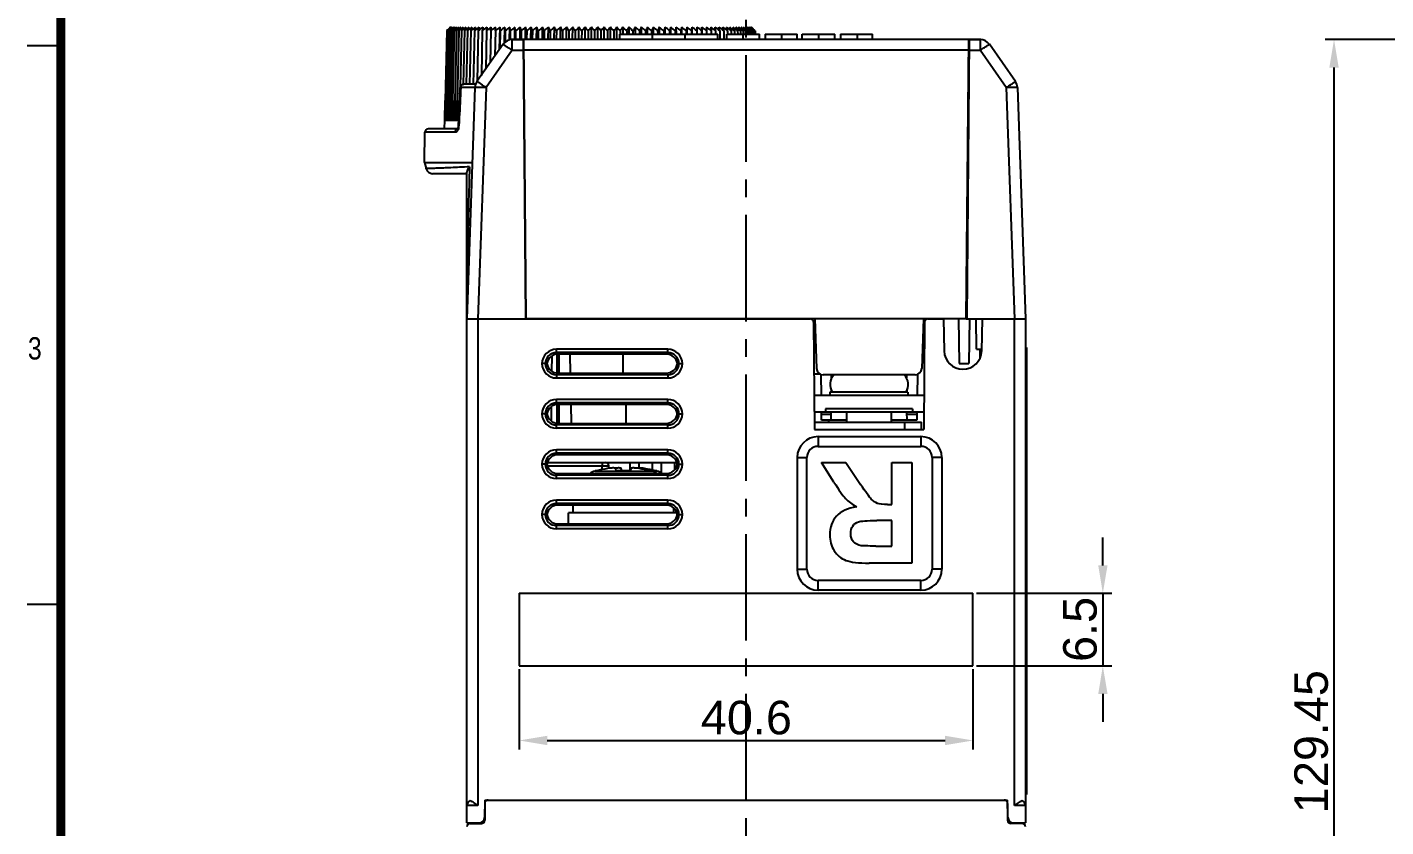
# Model space of a CAD drawing. Extents: x -1638 to -494, y -74 to 314.
# Drawn here: x -1050.8 to -929.2, y 110.2 to 181.7 of the extents above; entities that cross this region are included whole.
import ezdxf

# ---------------------------------------------------------------- set-up
doc = ezdxf.new("R2010")
doc.units = 0
doc.header["$PDMODE"] = 3
doc.header["$PDSIZE"] = 0.7
doc.linetypes.add('CENTER', pattern=[17.8, 10.75, -2.35, 2.35, -2.35])
doc.linetypes.add('CENTER2', pattern=[28.575, 19.05, -3.175, 3.175, -3.175])
doc.layers.get('0').update_dxf_attribs({"linetype": 'CONTINUOUS'})
doc.layers.get('DEFPOINTS').update_dxf_attribs({"linetype": 'CONTINUOUS'})
for name, color, linetype in [('3', 112, 'CENTER'), ('BUS_BAR_R_DXF_CONTINUOUS_L', 7, 'CONTINUOUS'), ('CASE_BODY_10DXF_CONTINUOUS', 7, 'CONTINUOUS'), ('COVER_R_DXF_CONTINUOUS_LIN', 7, 'CONTINUOUS'), ('COVER_TOP_10DXF_CONTINUOUS', 7, 'CONTINUOUS'), ('DIM', 1, 'CONTINUOUS'), ('HEADPIN_22_1DXF_CONTINUOUS', 7, 'CONTINUOUS'), ('HEADPIN_F22_DXF_CONTINUOUS', 7, 'CONTINUOUS'), ('HEATSINK1040DXF_CONTINUOUS', 7, 'CONTINUOUS'), ('KNOB_ROTARY_DXF_CONTINUOUS', 7, 'CONTINUOUS'), ('P_WASHER_M4_DXF_CONTINUOUS', 7, 'CONTINUOUS'), ('PCB_SUB-3RD_DXF_CONTINUOUS', 7, 'CONTINUOUS'), ('PH_M4X15_DXF_CONTINUOUS_LI', 7, 'CONTINUOUS'), ('PMU_DXF_CONTINUOUS_LINE', 7, 'CONTINUOUS'), ('S_WASHER_M4_DXF_CONTINUOUS', 7, 'CONTINUOUS'), ('TRANSE_13_DXF_CONTINUOUS_L', 7, 'CONTINUOUS'), ('WASHER_M4_DXF_CONTINUOUS_L', 7, 'CONTINUOUS'), ('WINDOW_SHEETDXF_CONTINUOUS', 7, 'CONTINUOUS')]:
    doc.layers.add(name, color=color, linetype=linetype)
doc.styles.add('OMI-1', font='arial.ttf', dxfattribs={"oblique": 1, "height": 3})
doc.styles.get("Standard").update_dxf_attribs({"font": 'gulim.ttc', "width": 0.8, "height": 2})
doc.dimstyles.new('1', dxfattribs={"dimtxt": 5, "dimasz": 2.5, "dimexe": 0.8, "dimexo": 0.3, "dimgap": 0.5, "dimtad": 1, "dimtoh": 1, "dimdec": 1, "dimzin": 0, "dimtxsty": 'OMI-1', "dimcen": 0, "dimclrd": 256, "dimclre": 256, "dimclrt": 256, "dimazin": 3, "dimtfac": 0.8, "dimtdec": 1, "dimtix": 1, "dimtmove": 0, "dimatfit": 3, "dimtolj": 1, "dimtzin": 0})

# ---------------------------------------------------------------- blocks, each defined once
blk = doc.blocks.new('*D2262')
at = {"layer": 'DEFPOINTS', "color": 0}
for p in [(-933.8, 180.63), (-889.49, 180.63), (-933.8, 54.93)]:
    blk.add_point(p, dxfattribs=at)
at = {"layer": 'DIM'}
for p, q in [((-889.79, 180.63), (-934.6, 180.63)), ((-933.8, 57.43), (-933.8, 178.13)), ((-934.1, 54.93), (-934.6, 54.93))]:
    blk.add_line(p, q, dxfattribs=at)
for points in [[(-933.38, 178.13), (-934.22, 178.13), (-933.8, 180.63)], [(-934.22, 57.43), (-933.38, 57.43), (-933.8, 54.93)]]:
    blk.add_solid(points, dxfattribs=at)
at = {"layer": 'DIM', "insert": (-935.83, 117.78), "char_height": 3, "attachment_point": 5, "rotation": 90, "style": 'OMI-1'}
blk.add_mtext('\\A1;\\A1;129.45', dxfattribs=at)
blk = doc.blocks.new('*D2285')
at = {"layer": 'DEFPOINTS', "color": 0}
for p in [(-1006.71, 124.58), (-966.11, 124.58), (-966.11, 117.91)]:
    blk.add_point(p, dxfattribs=at)
at = {"layer": 'DIM'}
for p, q in [((-1006.71, 124.28), (-1006.71, 117.11)), ((-966.11, 124.28), (-966.11, 117.11)), ((-1004.21, 117.91), (-968.61, 117.91))]:
    blk.add_line(p, q, dxfattribs=at)
for points in [[(-1004.21, 118.33), (-1004.21, 117.49), (-1006.71, 117.91)], [(-968.61, 117.49), (-968.61, 118.33), (-966.11, 117.91)]]:
    blk.add_solid(points, dxfattribs=at)
at = {"layer": 'DIM', "insert": (-986.41, 119.94), "char_height": 3, "attachment_point": 5, "style": 'OMI-1'}
blk.add_mtext('\\A1;40.6', dxfattribs=at)
blk = doc.blocks.new('*D2286')
at = {"layer": 'DEFPOINTS', "color": 0}
for p in [(-966.11, 131.08), (-966.11, 124.58), (-954.49, 124.58)]:
    blk.add_point(p, dxfattribs=at)
at = {"layer": 'DIM'}
for p, q in [((-954.49, 133.58), (-954.49, 136.08)), ((-965.81, 131.08), (-953.69, 131.08)), ((-954.49, 131.08), (-954.49, 124.58)), ((-965.81, 124.58), (-953.69, 124.58)), ((-954.49, 122.08), (-954.49, 119.58))]:
    blk.add_line(p, q, dxfattribs=at)
for points in [[(-954.9, 133.58), (-954.07, 133.58), (-954.49, 131.08)], [(-954.07, 122.08), (-954.9, 122.08), (-954.49, 124.58)]]:
    blk.add_solid(points, dxfattribs=at)
at = {"layer": 'DIM', "insert": (-956.52, 127.83), "char_height": 3, "attachment_point": 5, "rotation": 90, "style": 'OMI-1'}
blk.add_mtext('\\A1;6.5', dxfattribs=at)

msp = doc.modelspace()

# ---------------------------------------------------------------- linework, layer by layer
for p, q in [((-1047.75, 180.08), (-1050.75, 180.08)), ((-1047.75, 130.08), (-1050.75, 130.08))]:
    msp.add_line(p, q)
at = {"const_width": 0.8}
msp.add_lwpolyline([(-497.75, 310.08), (-1047.75, 310.08), (-1047.75, -69.92), (-497.75, -69.92)], close=True, dxfattribs=at)
at = {"layer": '3', "linetype": 'CENTER2', "ltscale": 0.5}
msp.add_line((-986.41, 26.83), (-986.41, 209.46), dxfattribs=at)
at = {"layer": 'BUS_BAR_R_DXF_CONTINUOUS_L', "color": 7, "linetype": 'CONTINUOUS'}
for p, q in [((-980.29, 146.38), (-970.71, 146.38)), ((-972.21, 145.73), (-972.21, 146.38)), ((-970.71, 145.73), (-970.71, 146.38))]:
    msp.add_line(p, q, dxfattribs=at)
at = {"layer": 'CASE_BODY_10DXF_CONTINUOUS', "color": 7, "linetype": 'CONTINUOUS'}
for p, q in [((-1011.41, 110.53), (-1011.41, 155.63)), ((-1011.41, 155.63), (-980.67, 155.63)), ((-1010.41, 155.63), (-1010.41, 112.08)), ((-980.37, 155.34), (-980.29, 145.73)), ((-970.44, 155.34), (-970.52, 145.73)), ((-970.14, 155.63), (-968.76, 155.63)), ((-968.76, 155.63), (-968.68, 152.76)), ((-965.33, 152.76), (-965.26, 155.63)), ((-965.26, 155.63), (-961.41, 155.63)), ((-962.41, 112.08), (-962.41, 155.63)), ((-961.41, 155.63), (-961.41, 110.53)), ((-1003.79, 150.94), (-1003.78, 152.34)), ((-1003.39, 152.62), (-1003.39, 152.92)), ((-993.42, 152.92), (-1003.39, 152.92)), ((-1003.26, 152.48), (-1003.39, 152.62)), ((-993.42, 152.62), (-1003.39, 152.62)), ((-1003.32, 150.78), (-1003.32, 152.48)), ((-993.55, 152.48), (-1003.26, 152.48)), ((-1003.17, 152.48), (-1003.17, 150.78)), ((-993.55, 152.48), (-993.42, 152.62)), ((-993.42, 152.62), (-993.42, 152.92)), ((-1004.39, 151.63), (-1004.24, 151.63)), ((-1003.26, 150.78), (-1003.39, 150.65)), ((-1003.26, 150.78), (-993.55, 150.78)), ((-993.55, 150.78), (-993.42, 150.65)), ((-992.42, 151.63), (-992.57, 151.63)), ((-1003.39, 150.65), (-1003.39, 150.35)), ((-1003.39, 150.65), (-993.42, 150.65)), ((-1003.39, 150.35), (-993.42, 150.35)), ((-993.42, 150.65), (-993.42, 150.35)), ((-1003.39, 148.12), (-1003.39, 148.42)), ((-993.42, 148.42), (-1003.39, 148.42)), ((-993.42, 148.12), (-993.42, 148.42)), ((-1004.39, 147.13), (-1004.24, 147.13)), ((-1003.83, 146.47), (-1003.82, 147.81)), ((-1003.25, 147.98), (-1003.39, 148.12)), ((-993.42, 148.12), (-1003.39, 148.12)), ((-1003.32, 146.29), (-1003.32, 147.98)), ((-993.56, 147.98), (-1003.25, 147.98)), ((-1003.17, 147.98), (-1003.17, 146.29)), ((-993.56, 147.98), (-993.42, 148.12)), ((-992.42, 147.13), (-992.57, 147.13)), ((-1003.25, 146.29), (-1003.39, 146.15)), ((-1003.39, 145.85), (-1003.39, 146.15)), ((-993.42, 146.15), (-1003.39, 146.15)), ((-1003.25, 146.29), (-993.56, 146.29)), ((-993.56, 146.29), (-993.42, 146.15)), ((-993.42, 145.85), (-993.42, 146.15)), ((-993.42, 145.85), (-1003.39, 145.85)), ((-980.29, 145.73), (-970.52, 145.73)), ((-979.97, 145.1), (-979.97, 144.23)), ((-979.97, 145.1), (-970.77, 145.1)), ((-970.77, 145.1), (-970.77, 144.23)), ((-1003.39, 143.62), (-1003.39, 143.92)), ((-993.42, 143.92), (-1003.39, 143.92)), ((-1003.25, 143.48), (-1003.39, 143.62)), ((-993.42, 143.62), (-1003.39, 143.62)), ((-993.56, 143.48), (-1003.25, 143.48)), ((-993.56, 143.48), (-993.42, 143.62)), ((-993.42, 143.62), (-993.42, 143.92)), ((-979.97, 144.23), (-970.77, 144.23)), ((-1004.39, 142.63), (-1004.24, 142.63)), ((-1004.2, 142.78), (-999.01, 142.78)), ((-1004.2, 142.49), (-999.31, 142.49)), ((-999.31, 142.78), (-999.31, 142.49)), ((-999.3, 142.16), (-999.31, 142.49)), ((-998.71, 142.25), (-998.71, 142.49)), ((-992.57, 142.63), (-992.42, 142.63)), ((-981.83, 133.23), (-981.83, 143.23)), ((-981.83, 143.23), (-980.97, 143.23)), ((-980.97, 133.23), (-980.97, 143.23)), ((-979.66, 142.78), (-977.48, 142.78)), ((-978.56, 141.03), (-979.66, 142.78)), ((-977.48, 142.78), (-976.17, 140.82)), ((-973.38, 139.03), (-973.38, 142.78)), ((-973.38, 142.78), (-971.57, 142.78)), ((-971.57, 142.78), (-971.57, 133.78)), ((-969.77, 143.23), (-969.77, 133.23)), ((-968.9, 143.23), (-969.77, 143.23)), ((-968.9, 143.23), (-968.9, 133.23)), ((-1003.25, 141.79), (-1003.39, 141.65)), ((-1003.39, 141.35), (-1003.39, 141.65)), ((-993.42, 141.65), (-1003.39, 141.65)), ((-993.42, 141.35), (-1003.39, 141.35)), ((-1003.25, 141.79), (-993.56, 141.79)), ((-993.56, 141.79), (-993.42, 141.65)), ((-993.42, 141.35), (-993.42, 141.65)), ((-1003.39, 139.12), (-1003.39, 139.42)), ((-993.42, 139.42), (-1003.39, 139.42)), ((-1003.25, 138.98), (-1003.39, 139.12)), ((-993.42, 139.12), (-1003.39, 139.12)), ((-993.56, 138.98), (-1003.25, 138.98)), ((-993.56, 138.98), (-993.42, 139.12)), ((-993.42, 139.12), (-993.42, 139.42)), ((-973.75, 139.03), (-973.38, 139.03)), ((-1004.39, 138.13), (-1004.24, 138.13)), ((-992.42, 138.13), (-992.57, 138.13)), ((-973.38, 137.59), (-974.73, 137.59)), ((-973.38, 135.31), (-973.38, 137.59)), ((-1003.25, 137.29), (-1003.39, 137.15)), ((-1003.39, 136.85), (-1003.39, 137.15)), ((-993.42, 137.15), (-1003.39, 137.15)), ((-993.42, 136.85), (-1003.39, 136.85)), ((-1003.25, 137.29), (-993.56, 137.29)), ((-993.56, 137.29), (-993.42, 137.15)), ((-993.42, 136.85), (-993.42, 137.15)), ((-974.8, 135.31), (-973.38, 135.31)), ((-971.57, 133.78), (-975.39, 133.78)), ((-981.83, 133.23), (-980.97, 133.23)), ((-968.9, 133.23), (-969.77, 133.23)), ((-979.97, 131.37), (-979.97, 132.23)), ((-970.77, 132.23), (-979.97, 132.23)), ((-970.77, 131.37), (-979.97, 131.37)), ((-970.77, 131.37), (-970.77, 132.23)), ((-1006.71, 131.08), (-1006.71, 124.58)), ((-1006.71, 131.08), (-966.11, 131.08)), ((-966.11, 124.58), (-966.11, 131.08)), ((-1006.71, 124.58), (-966.11, 124.58)), ((-1010.41, 112.08), (-1011.41, 112.08)), ((-1009.81, 112.58), (-1009.83, 111.02)), ((-1009.81, 112.58), (-963.01, 112.58)), ((-962.98, 111.02), (-963.01, 112.58)), ((-961.41, 112.08), (-962.41, 112.08)), ((-1011.41, 110.53), (-1010.33, 110.53)), ((-962.48, 110.53), (-961.41, 110.53))]:
    msp.add_line(p, q, dxfattribs=at)
for centre, radius, start, end in [((-980.67, 155.33), 0.3, 0.5, 90), ((-970.14, 155.33), 0.3, 90, 179.5), ((-1003.39, 151.62), 1.3, 89.9798, 179.4237), ((-1003.39, 151.62), 0.997, 89.9101, 179.3128), ((-993.42, 151.62), 1.3, 0.576, 90.0206), ((-993.42, 151.62), 0.997, 0.6879, 90.0891), ((-967.01, 152.81), 1.68, 181.5, 358.5), ((-1003.39, 151.65), 1.3, 180.5754, 270.0213), ((-1003.39, 151.64), 0.997, 180.6879, 270.0891), ((-993.42, 151.65), 1.3, 269.9791, 359.4244), ((-993.42, 151.64), 0.997, 269.9101, 359.3128), ((-1003.39, 147.12), 1.3, 89.9798, 179.4237), ((-993.42, 147.12), 1.3, 0.576, 90.0206), ((-1003.39, 147.15), 1.3, 180.5705, 270.0263), ((-1003.39, 147.12), 0.997, 89.9101, 179.3128), ((-1003.39, 147.14), 0.997, 180.684, 270.093), ((-993.42, 147.12), 0.997, 0.6879, 90.0891), ((-993.42, 147.15), 1.3, 269.9728, 359.4298), ((-993.42, 147.14), 0.997, 269.9068, 359.3161), ((-979.97, 143.23), 1.87, 90, 180), ((-970.77, 143.23), 1.87, 0, 90), ((-1003.39, 142.62), 1.3, 89.9798, 179.4237), ((-1003.39, 142.62), 0.997, 89.9101, 179.3128), ((-993.42, 142.62), 1.3, 0.5758, 90.0209), ((-993.42, 142.62), 0.997, 0.6874, 90.0898), ((-979.97, 143.23), 1, 90, 180), ((-970.77, 143.23), 1, 0, 90), ((-1003.39, 142.65), 1.3, 180.5705, 270.0263), ((-1003.39, 142.64), 0.997, 180.684, 270.093), ((-999.01, 142.48), 0.3, 0.5, 90), ((-993.42, 142.65), 1.3, 269.9728, 359.4298), ((-993.42, 142.64), 0.997, 269.9068, 359.3161), ((-1003.39, 138.12), 1.3, 89.9798, 179.4237), ((-1003.39, 138.12), 0.997, 89.9101, 179.3128), ((-993.42, 138.12), 1.3, 0.576, 90.0206), ((-993.42, 138.12), 0.997, 0.6879, 90.0891), ((-1003.39, 138.15), 1.3, 180.5705, 270.0263), ((-1003.39, 138.14), 0.997, 180.684, 270.093), ((-993.42, 138.15), 1.3, 269.9728, 359.4298), ((-993.42, 138.14), 0.997, 269.9068, 359.3161), ((-979.97, 133.23), 1.87, 180, 270), ((-979.97, 133.23), 1, 180, 270), ((-970.77, 133.23), 1.87, 270, 0), ((-970.77, 133.23), 1, 270, 0), ((-1010.91, 112.08), 0.5, 114.4698, 180), ((-961.91, 112.08), 0.5, 0, 65.5302), ((-1010.33, 111.03), 0.5, 270, 359), ((-962.48, 111.03), 0.5, 181, 270)]:
    msp.add_arc(centre, radius, start, end, dxfattribs=at)
for centre, major_axis, ratio, start_param, end_param in [((-1003.25, 151.48), (-0.657, 0.758), 0.996776, -0.712937, 0.705792), ((-993.56, 151.48), (0.657, 0.758), 0.996776, -0.705792, 0.712937), ((-1003.25, 151.78), (0.775, 0.635), 0.997676, 2.60576, 4.024489), ((-993.56, 151.78), (0.775, -0.635), 0.997676, -0.882896, 0.535833), ((-1003.25, 146.98), (-0.657, 0.758), 0.996776, -0.712937, 0.703713), ((-1003.25, 147.29), (0.775, 0.635), 0.997676, 2.607839, 4.024489), ((-993.56, 146.98), (0.657, 0.758), 0.996776, -0.703713, 0.712937), ((-993.56, 147.29), (0.775, -0.635), 0.997676, -0.882896, 0.533753), ((-1003.25, 142.48), (-0.657, 0.758), 0.996776, -0.712937, 0.701632), ((-993.56, 142.48), (0.657, 0.758), 0.996776, -0.701632, 0.712937), ((-1003.25, 142.79), (0.775, 0.635), 0.997676, 2.609919, 4.024489), ((-993.56, 142.79), (0.775, -0.635), 0.997676, -0.882896, 0.531673), ((-1003.25, 137.97), (-0.657, 0.758), 0.996776, -0.712937, 0.699551), ((-993.56, 137.97), (0.657, 0.758), 0.996776, -0.699551, 0.712937), ((-1003.25, 138.29), (0.775, 0.635), 0.997676, 2.612, 4.024489), ((-993.56, 138.29), (0.775, -0.635), 0.997676, -0.882896, 0.529592)]:
    msp.add_ellipse(centre, major_axis=major_axis, ratio=ratio, start_param=start_param, end_param=end_param, dxfattribs=at)
for points, knots in [([(-1004.39, 151.63), (-1004.4, 151.63), (-1004.43, 151.63), (-1004.49, 151.63), (-1004.58, 151.63), (-1004.65, 151.63), (-1004.69, 151.63)], [0, 0, 0, 0, 0.091114, 0.311006, 0.629637, 1, 1, 1, 1]), ([(-992.42, 151.63), (-992.41, 151.63), (-992.38, 151.63), (-992.32, 151.63), (-992.23, 151.63), (-992.16, 151.63), (-992.12, 151.63)], [0, 0, 0, 0, 0.091114, 0.311006, 0.629637, 1, 1, 1, 1]), ([(-1004.39, 147.13), (-1004.39, 147.13), (-1004.4, 147.13), (-1004.43, 147.13), (-1004.49, 147.13), (-1004.58, 147.13), (-1004.65, 147.13), (-1004.69, 147.13)], [0, 0, 0, 0, 0.028426, 0.091296, 0.311134, 0.629707, 1, 1, 1, 1]), ([(-992.42, 147.13), (-992.41, 147.13), (-992.38, 147.13), (-992.32, 147.13), (-992.23, 147.13), (-992.16, 147.13), (-992.12, 147.13)], [0, 0, 0, 0, 0.090995, 0.310925, 0.629586, 1, 1, 1, 1]), ([(-1004.39, 142.63), (-1004.39, 142.63), (-1004.4, 142.63), (-1004.43, 142.63), (-1004.49, 142.63), (-1004.58, 142.63), (-1004.65, 142.63), (-1004.69, 142.63)], [0, 0, 0, 0, 0.028426, 0.091296, 0.311134, 0.629707, 1, 1, 1, 1]), ([(-999.31, 142.49), (-999.23, 142.49), (-999.12, 142.49), (-998.98, 142.49), (-998.89, 142.49), (-998.81, 142.49), (-998.76, 142.49), (-998.74, 142.49), (-998.72, 142.49), (-998.71, 142.48), (-998.71, 142.49), (-998.71, 142.49)], [0, 0, 0, 0, 0.382464, 0.555298, 0.706839, 0.831254, 0.923739, 0.956839, 0.980722, 0.995148, 1, 1, 1, 1]), ([(-992.42, 142.63), (-992.41, 142.63), (-992.38, 142.63), (-992.28, 142.63), (-992.19, 142.63), (-992.12, 142.63)], [0, 0, 0, 0, 0.090977, 0.310917, 1, 1, 1, 1]), ([(-1004.39, 138.13), (-1004.39, 138.13), (-1004.4, 138.13), (-1004.43, 138.13), (-1004.49, 138.13), (-1004.58, 138.13), (-1004.65, 138.13), (-1004.69, 138.13)], [0, 0, 0, 0, 0.028427, 0.091296, 0.311134, 0.629707, 1, 1, 1, 1]), ([(-992.42, 138.13), (-992.41, 138.13), (-992.38, 138.13), (-992.32, 138.13), (-992.23, 138.13), (-992.16, 138.13), (-992.12, 138.13)], [0, 0, 0, 0, 0.090995, 0.310925, 0.629586, 1, 1, 1, 1]), ([(-1011.11, 112.54), (-1010.99, 112.48), (-1010.76, 112.33), (-1010.53, 112.17), (-1010.41, 112.08)], [0, 0, 0, 0, 0.467555, 1, 1, 1, 1]), ([(-962.41, 112.08), (-962.28, 112.17), (-962.05, 112.33), (-961.82, 112.48), (-961.7, 112.54)], [0, 0, 0, 0, 0.532445, 1, 1, 1, 1])]:
    msp.add_open_spline(points, degree=3, knots=knots, dxfattribs=at)
for points in [[(-978.56, 141.03), (-978.12, 140.33), (-977.78, 139.84), (-977.52, 139.57)], [(-975.21, 139.5), (-975.38, 139.69), (-975.7, 140.13), (-976.17, 140.82)], [(-976.55, 138.81), (-977.34, 138.7), (-977.93, 138.42), (-978.33, 137.98)], [(-977.52, 139.57), (-977.26, 139.3), (-976.94, 139.04), (-976.55, 138.81)], [(-974.67, 139.13), (-974.86, 139.2), (-975.04, 139.32), (-975.21, 139.5)], [(-973.75, 139.03), (-974.17, 139.03), (-974.47, 139.06), (-974.67, 139.13)], [(-978.33, 137.98), (-978.72, 137.54), (-978.93, 136.98), (-978.93, 136.31)], [(-976.87, 137.1), (-976.75, 137.28), (-976.57, 137.4), (-976.36, 137.48)], [(-976.36, 137.48), (-976.14, 137.55), (-975.6, 137.59), (-974.73, 137.59)], [(-978.93, 136.31), (-978.93, 135.78), (-978.79, 135.31), (-978.53, 134.89)], [(-977.05, 136.42), (-977.05, 136.69), (-976.99, 136.92), (-976.87, 137.1)], [(-976.81, 135.69), (-976.97, 135.88), (-977.05, 136.12), (-977.05, 136.42)], [(-976.13, 135.34), (-976.42, 135.38), (-976.65, 135.51), (-976.81, 135.69)], [(-974.8, 135.31), (-975.54, 135.31), (-975.98, 135.32), (-976.13, 135.34)], [(-978.53, 134.89), (-978.27, 134.48), (-977.92, 134.19), (-977.48, 134.03)], [(-977.48, 134.03), (-977.05, 133.87), (-976.35, 133.78), (-975.39, 133.78)]]:
    msp.add_open_spline(points, degree=3, dxfattribs=at)
at = {"layer": 'COVER_R_DXF_CONTINUOUS_LIN', "color": 7, "linetype": 'CONTINUOUS'}
for p, q in [((-1006.1, 155.63), (-1006.32, 180.63)), ((-966.49, 180.63), (-1006.32, 180.63)), ((-966.71, 155.63), (-966.49, 180.63)), ((-966.5, 179.67), (-1006.31, 179.67)), ((-966.71, 155.63), (-1006.1, 155.63)), ((-980.27, 155.63), (-980.11, 151.21)), ((-970.54, 155.63), (-970.7, 151.21)), ((-971.3, 150.63), (-979.52, 150.63))]:
    msp.add_line(p, q, dxfattribs=at)
for centre, start, end in [((-979.52, 151.23), 182, 270), ((-971.3, 151.23), 270, 358)]:
    msp.add_arc(centre, 0.6, start, end, dxfattribs=at)
at = {"layer": 'COVER_TOP_10DXF_CONTINUOUS', "color": 7, "linetype": 'CONTINUOUS'}
for p, q in [((-1008.17, 180.21), (-1010.5, 176.88)), ((-1007.35, 179.67), (-1007.35, 180.63)), ((-1007.35, 180.63), (-1006.32, 180.63)), ((-1006.38, 180.63), (-1006.17, 155.63)), ((-997.72, 180.68), (-997.72, 181.13)), ((-997.72, 181.13), (-988.94, 181.13)), ((-994.79, 180.68), (-994.79, 181.13)), ((-991.87, 180.68), (-991.87, 181.13)), ((-988.94, 180.68), (-988.94, 181.13)), ((-988.15, 180.68), (-988.15, 181.13)), ((-988.15, 181.13), (-985.22, 181.13)), ((-986.67, 180.68), (-986.67, 181.13)), ((-985.22, 180.68), (-985.22, 181.13)), ((-984.7, 181.13), (-984.7, 180.68)), ((-984.7, 181.13), (-981.84, 181.13)), ((-983.21, 180.68), (-983.21, 181.13)), ((-981.84, 180.68), (-981.84, 181.13)), ((-981.4, 180.68), (-981.4, 181.13)), ((-981.4, 181.13), (-978.47, 181.13)), ((-979.92, 180.68), (-979.92, 181.13)), ((-978.47, 180.68), (-978.47, 181.13)), ((-977.97, 181.13), (-977.97, 180.68)), ((-977.97, 181.13), (-975.09, 181.13)), ((-976.46, 180.68), (-976.46, 181.13)), ((-975.09, 180.68), (-975.09, 181.13)), ((-966.64, 155.63), (-966.43, 180.63)), ((-966.49, 180.63), (-965.46, 180.63)), ((-965.46, 180.63), (-965.46, 179.67)), ((-962.31, 176.88), (-964.64, 180.21)), ((-1007.35, 179.67), (-1009.68, 176.34)), ((-1007.35, 179.67), (-1006.38, 179.67)), ((-1006.3, 179.03), (-1006.37, 179.03)), ((-1006.37, 179), (-1006.3, 179)), ((-966.51, 179.03), (-966.44, 179.03)), ((-966.51, 179), (-966.44, 179)), ((-966.43, 179.67), (-965.46, 179.67)), ((-963.13, 176.34), (-965.46, 179.67)), ((-1006.36, 178.26), (-1006.3, 178.26)), ((-966.51, 178.26), (-966.45, 178.26)), ((-1011.96, 176.34), (-1011.97, 175.98)), ((-1010.68, 176.34), (-1011.96, 176.34)), ((-1010.63, 176.63), (-1011.72, 176.63)), ((-1010.68, 176.34), (-1011.41, 155.63)), ((-1009.68, 176.34), (-1010.41, 155.63)), ((-963.13, 176.34), (-962.4, 155.63)), ((-962.13, 176.34), (-961.41, 155.63)), ((-1012.08, 174.87), (-1012.17, 172.91)), ((-1012.1, 173.31), (-1012.11, 172.91)), ((-1015.21, 169.63), (-1015.16, 172.34)), ((-1012.47, 172.34), (-1015.16, 172.34)), ((-1012.27, 172.63), (-1014.86, 172.63)), ((-1015.21, 169.63), (-1015.05, 169.08)), ((-1015.21, 169.63), (-1010.92, 169.63)), ((-1011.41, 168.63), (-1014.47, 168.63)), ((-1011.41, 155.63), (-1011.41, 168.76)), ((-1011.41, 155.63), (-1006.17, 155.63)), ((-967.41, 155.63), (-967.34, 151.63)), ((-966.71, 155.63), (-961.41, 155.63)), ((-966.41, 155.63), (-966.48, 151.63)), ((-965.79, 152.93), (-965.82, 155.63)), ((-1002.12, 150.78), (-1002.15, 152.48)), ((-965.79, 152.93), (-965.33, 152.93)), ((-967.34, 151.63), (-966.48, 151.63)), ((-979.73, 150.67), (-979.7, 148.78)), ((-978.76, 150.35), (-978.76, 150.63)), ((-972.05, 150.63), (-972.05, 150.35)), ((-971.08, 150.67), (-971.11, 148.78)), ((-978.77, 149.08), (-978.77, 149.19)), ((-972.04, 149.19), (-972.04, 149.08)), ((-1002.04, 146.29), (-1002.07, 147.98)), ((-979.66, 146.58), (-979.67, 147.28)), ((-978.8, 146.58), (-978.79, 147.28)), ((-972.01, 146.58), (-972.02, 147.28)), ((-971.14, 147.28), (-971.15, 146.58)), ((-978.79, 147.08), (-979.67, 147.08)), ((-977.41, 146.58), (-979.66, 146.58)), ((-971.15, 146.58), (-973.41, 146.58)), ((-971.14, 147.08), (-972.02, 147.08))]:
    msp.add_line(p, q, dxfattribs=at)
for points in [[(-1012.02, 176.35), (-1012.02, 176.19), (-1012.08, 174.87)], [(-1012.17, 172.91), (-1012.17, 172.88), (-1012.18, 172.83), (-1012.19, 172.79), (-1012.2, 172.74), (-1012.21, 172.71), (-1012.23, 172.68), (-1012.24, 172.65), (-1012.26, 172.64)], [(-1012.26, 172.64), (-1012.26, 172.63), (-1012.27, 172.63)]]:
    msp.add_lwpolyline(points, dxfattribs=at)
for centre, radius, start, end in [((-1007.35, 179.63), 1, 90, 145), ((-965.46, 179.63), 1, 35, 90), ((-1011.72, 176.33), 0.3, 90, 177.3808), ((-1009.68, 176.3), 1, 145, 178), ((-963.13, 176.3), 1, 2, 35), ((-1013.09, 172.95), 0.975, 348.6391, 357.3867), ((-1014.86, 172.33), 0.3, 90, 179), ((-1012.22, 172.43), 0.205, 90.0762, 100.7161), ((-1014.47, 169.23), 0.6, 195.1858, 270)]:
    msp.add_arc(centre, radius, start, end, dxfattribs=at)
for points, knots in [([(-1008.17, 180.21), (-1008.17, 180.21), (-1008.16, 180.2), (-1008.15, 180.2), (-1008.13, 180.19), (-1008.09, 180.16), (-1008.02, 180.12), (-1007.92, 180.05), (-1007.79, 179.97), (-1007.6, 179.84), (-1007.45, 179.74), (-1007.35, 179.67)], [0, 0, 0, 0, 0.005563, 0.020136, 0.043957, 0.076919, 0.168907, 0.292767, 0.443774, 0.61637, 1, 1, 1, 1]), ([(-965.46, 179.67), (-965.36, 179.74), (-965.21, 179.84), (-965.02, 179.97), (-964.89, 180.05), (-964.79, 180.12), (-964.72, 180.16), (-964.68, 180.19), (-964.66, 180.2), (-964.65, 180.2), (-964.64, 180.21), (-964.64, 180.21)], [0, 0, 0, 0, 0.383611, 0.556209, 0.70722, 0.831083, 0.923075, 0.956038, 0.979861, 0.994436, 1, 1, 1, 1]), ([(-1012.02, 176.35), (-1012.02, 176.34), (-1012.01, 176.34), (-1012, 176.34), (-1011.98, 176.34), (-1011.96, 176.34), (-1011.96, 176.34)], [0, 0, 0, 0, 0.070212, 0.265042, 0.57804, 1, 1, 1, 1]), ([(-1011.91, 176.51), (-1011.89, 176.55), (-1011.83, 176.61), (-1011.75, 176.63), (-1011.72, 176.63)], [0, 0, 0, 0, 0.521869, 1, 1, 1, 1]), ([(-1009.68, 176.34), (-1009.81, 176.34), (-1010, 176.35), (-1010.23, 176.35), (-1010.38, 176.35), (-1010.5, 176.35), (-1010.59, 176.35), (-1010.64, 176.35), (-1010.66, 176.34), (-1010.67, 176.34), (-1010.68, 176.34), (-1010.68, 176.34)], [0, 0, 0, 0, 0.38196, 0.554451, 0.705643, 0.829841, 0.922205, 0.955346, 0.979338, 0.994097, 1, 1, 1, 1]), ([(-1009.68, 176.34), (-1009.79, 176.41), (-1009.94, 176.51), (-1010.13, 176.64), (-1010.25, 176.72), (-1010.35, 176.79), (-1010.42, 176.83), (-1010.46, 176.86), (-1010.48, 176.87), (-1010.49, 176.87), (-1010.5, 176.88), (-1010.5, 176.88)], [0, 0, 0, 0, 0.383601, 0.556202, 0.707218, 0.831083, 0.923076, 0.95604, 0.979862, 0.994436, 1, 1, 1, 1]), ([(-963.13, 176.34), (-963.02, 176.41), (-962.88, 176.51), (-962.68, 176.64), (-962.56, 176.72), (-962.46, 176.79), (-962.39, 176.83), (-962.35, 176.86), (-962.33, 176.87), (-962.32, 176.87), (-962.31, 176.88), (-962.31, 176.88)], [0, 0, 0, 0, 0.383612, 0.556211, 0.707222, 0.831084, 0.923076, 0.956039, 0.979862, 0.994436, 1, 1, 1, 1]), ([(-962.13, 176.34), (-962.13, 176.34), (-962.14, 176.34), (-962.15, 176.34), (-962.17, 176.35), (-962.22, 176.35), (-962.31, 176.35), (-962.43, 176.35), (-962.58, 176.35), (-962.82, 176.35), (-963, 176.34), (-963.13, 176.34)], [0, 0, 0, 0, 0.005903, 0.020662, 0.044654, 0.077795, 0.170159, 0.294357, 0.445549, 0.61804, 1, 1, 1, 1]), ([(-1012.13, 172.76), (-1012.14, 172.73), (-1012.16, 172.65), (-1012.19, 172.56), (-1012.23, 172.5)], [0, 0, 0, 0, 0.26697, 1, 1, 1, 1]), ([(-1012.11, 172.91), (-1012.12, 172.91), (-1012.14, 172.91), (-1012.16, 172.91), (-1012.16, 172.91), (-1012.17, 172.91), (-1012.17, 172.91)], [0, 0, 0, 0, 0.424621, 0.738365, 0.931093, 1, 1, 1, 1]), ([(-1012.26, 172.46), (-1012.28, 172.44), (-1012.33, 172.38), (-1012.42, 172.34), (-1012.47, 172.34)], [0, 0, 0, 0, 0.287675, 1, 1, 1, 1]), ([(-1012.26, 172.63), (-1012.3, 172.62), (-1012.37, 172.59), (-1012.42, 172.52), (-1012.44, 172.49)], [0, 0, 0, 0, 0.480961, 1, 1, 1, 1]), ([(-1011.16, 169.24), (-1011.46, 169.23), (-1012.02, 169.2), (-1012.8, 169.17), (-1013.47, 169.14), (-1013.95, 169.12), (-1014.28, 169.11), (-1014.48, 169.1), (-1014.65, 169.09), (-1014.79, 169.09), (-1014.89, 169.08), (-1014.95, 169.08), (-1014.99, 169.08), (-1015.02, 169.08), (-1015.04, 169.07), (-1015.05, 169.08), (-1015.05, 169.07), (-1015.05, 169.08)], [0, 0, 0, 0, 0.22879, 0.429992, 0.60222, 0.744437, 0.804023, 0.855822, 0.899765, 0.935789, 0.963855, 0.974894, 0.983931, 0.990961, 0.995983, 0.998996, 1, 1, 1, 1]), ([(-1011.16, 169.24), (-1011.23, 169.16), (-1011.33, 169.02), (-1011.41, 168.84), (-1011.41, 168.76)], [0, 0, 0, 0, 0.571956, 1, 1, 1, 1]), ([(-1011.16, 169.24), (-1011.23, 166.97), (-1011.36, 162.44), (-1011.41, 157.9), (-1011.41, 155.63)], [0, 0, 0, 0, 0.500069, 1, 1, 1, 1])]:
    msp.add_open_spline(points, degree=3, knots=knots, dxfattribs=at)
for points in [[(-1011.96, 176.34), (-1011.96, 176.4), (-1011.94, 176.46), (-1011.91, 176.51)], [(-1011.97, 175.98), (-1012.01, 175.09), (-1012.05, 174.2), (-1012.1, 173.31)], [(-1012.44, 172.49), (-1012.46, 172.44), (-1012.47, 172.39), (-1012.47, 172.34)], [(-1012.23, 172.5), (-1012.24, 172.49), (-1012.25, 172.47), (-1012.26, 172.46)]]:
    msp.add_open_spline(points, degree=3, dxfattribs=at)
at = {"layer": 'HEADPIN_22_1DXF_CONTINUOUS', "color": 7, "linetype": 'CONTINUOUS'}
for p, q in [((-997.41, 150.78), (-997.41, 152.48)), ((-980.35, 152.73), (-980.17, 152.73)), ((-980.33, 150.73), (-979.85, 150.73))]:
    msp.add_line(p, q, dxfattribs=at)
at = {"layer": 'HEADPIN_F22_DXF_CONTINUOUS', "color": 7, "linetype": 'CONTINUOUS'}
for p, q in [((-980.33, 150.73), (-979.85, 150.73)), ((-997.16, 146.29), (-997.16, 147.98)), ((-996.81, 142.78), (-996.81, 142.04)), ((-996.01, 142.78), (-996.01, 142.29)), ((-994.81, 142.78), (-994.81, 142.11)), ((-994.01, 142.78), (-994.01, 141.85)), ((-992.81, 142.78), (-992.81, 142.13))]:
    msp.add_line(p, q, dxfattribs=at)
at = {"layer": 'HEATSINK1040DXF_CONTINUOUS', "color": 7, "linetype": 'CONTINUOUS'}
for p, q in [((-1009.81, 112.28), (-1009.81, 110.78)), ((-1009.51, 112.58), (-963.31, 112.58)), ((-963.01, 112.28), (-963.01, 110.78)), ((-1011.11, 110.48), (-1010.11, 110.48)), ((-961.71, 110.48), (-962.71, 110.48))]:
    msp.add_line(p, q, dxfattribs=at)
for centre, start, end in [((-1009.51, 112.28), 90, 180), ((-963.31, 112.28), 0, 90), ((-1010.11, 110.78), 270, 0), ((-962.71, 110.78), 180, 270), ((-1011.11, 110.18), 90, 180), ((-961.71, 110.18), 0, 90)]:
    msp.add_arc(centre, 0.3, start, end, dxfattribs=at)
at = {"layer": 'KNOB_ROTARY_DXF_CONTINUOUS', "color": 7, "linetype": 'CONTINUOUS'}
for p, q in [((-1013.2, 181.41), (-1013.36, 175.19)), ((-1013.18, 181.41), (-1013.33, 175.19)), ((-1013.13, 181.41), (-1013.28, 175.19)), ((-1013.05, 181.41), (-1013.21, 175.19)), ((-1013.13, 181.49), (-1013.2, 181.41)), ((-1013.1, 181.49), (-1013.18, 181.41)), ((-1013.04, 181.5), (-1013.13, 181.41)), ((-1012.96, 181.41), (-1013.11, 175.19)), ((-1012.98, 181.49), (-1013.05, 181.41)), ((-1012.84, 181.41), (-1012.99, 175.19)), ((-1012.88, 181.49), (-1012.96, 181.41)), ((-1012.93, 181.45), (-1012.9, 181.49)), ((-1012.92, 181.7), (-1012.89, 181.74)), ((-1012.89, 181.74), (-1012.92, 181.7)), ((-1012.85, 181.74), (-1012.89, 181.7)), ((-1012.88, 181.7), (-1012.85, 181.74)), ((-1012.85, 181.67), (-1012.79, 181.74)), ((-1012.69, 181.41), (-1012.85, 175.19)), ((-1012.76, 181.49), (-1012.84, 181.41)), ((-1012.79, 181.48), (-1012.79, 181.49)), ((-1012.76, 181.67), (-1012.71, 181.74)), ((-1012.6, 181.5), (-1012.69, 181.41)), ((-1012.53, 181.41), (-1012.68, 175.19)), ((-1012.66, 181.67), (-1012.6, 181.74)), ((-1012.42, 181.51), (-1012.53, 181.41)), ((-1012.42, 181.51), (-1012.53, 181.41)), ((-1012.52, 181.68), (-1012.47, 181.74)), ((-1012.52, 181.67), (-1012.47, 181.74)), ((-1012.34, 181.41), (-1012.49, 175.19)), ((-1012.37, 181.67), (-1012.32, 181.74)), ((-1012.12, 181.41), (-1012.27, 175.19)), ((-1011.89, 181.41), (-1012, 176.41)), ((-1011.63, 181.41), (-1011.74, 176.63)), ((-1011.35, 181.41), (-1011.46, 176.63)), ((-1011.05, 181.41), (-1011.16, 176.63)), ((-1010.73, 181.41), (-1010.83, 176.63)), ((-1010.4, 181.41), (-1010.49, 176.9)), ((-1010.04, 181.41), (-1010.11, 177.43)), ((-1009.66, 181.41), (-1009.72, 177.99)), ((-1009.26, 181.41), (-1009.31, 178.57)), ((-1009.26, 181.41), (-1009.24, 181.74)), ((-1008.85, 181.41), (-1008.89, 179.18)), ((-1008.85, 181.41), (-1008.85, 181.74)), ((-1008.47, 179.78), (-1008.43, 181.74)), ((-1008.42, 181.41), (-1008.45, 179.84)), ((-1008.42, 181.41), (-1008.43, 181.74)), ((-1008.03, 180.37), (-1008.01, 181.74)), ((-1007.98, 181.41), (-1007.99, 180.4)), ((-1007.58, 180.6), (-1007.56, 181.74)), ((-1007.52, 181.41), (-1007.53, 180.62)), ((-1007.12, 180.68), (-1007.11, 181.74)), ((-1007.04, 181.41), (-1007.05, 180.68)), ((-1006.65, 180.68), (-1006.64, 181.74)), ((-1006.55, 181.41), (-1006.56, 180.68)), ((-1006.17, 180.68), (-1006.15, 181.74)), ((-1006.05, 181.41), (-1006.06, 180.68)), ((-1005.67, 180.68), (-1005.66, 181.74)), ((-1005.54, 181.41), (-1005.55, 180.68)), ((-1005.16, 180.68), (-1005.15, 181.74)), ((-1005.02, 181.41), (-1005.02, 180.68)), ((-1004.64, 180.68), (-1004.63, 181.74)), ((-1004.48, 181.41), (-1004.49, 180.68)), ((-1004.12, 180.68), (-1004.11, 181.74)), ((-1003.94, 181.41), (-1003.95, 180.68)), ((-1003.58, 180.68), (-1003.57, 181.74)), ((-1003.39, 181.41), (-1003.4, 180.68)), ((-1003.04, 180.68), (-1003.03, 181.74)), ((-1002.84, 181.41), (-1002.84, 180.68)), ((-1002.49, 180.68), (-1002.49, 181.74)), ((-1002.27, 181.41), (-1002.28, 180.68)), ((-1001.94, 180.68), (-1001.93, 181.74)), ((-1001.71, 181.41), (-1001.71, 180.68)), ((-1001.38, 180.68), (-1001.38, 181.74)), ((-1001.13, 181.41), (-1001.14, 180.68)), ((-1000.82, 180.68), (-1000.82, 181.74)), ((-1000.56, 181.41), (-1000.56, 180.68)), ((-1000.25, 180.68), (-1000.25, 181.74)), ((-999.98, 181.41), (-999.98, 180.68)), ((-999.69, 180.68), (-999.69, 181.74)), ((-999.41, 181.41), (-999.41, 180.68)), ((-999.12, 180.68), (-999.12, 181.74)), ((-998.83, 181.41), (-998.83, 180.68)), ((-998.56, 180.68), (-998.56, 181.74)), ((-998.25, 181.41), (-998.25, 180.68)), ((-997.99, 180.68), (-997.99, 181.74)), ((-997.68, 181.41), (-997.68, 181.13)), ((-997.43, 181.13), (-997.43, 181.74)), ((-997.1, 181.41), (-997.1, 181.13)), ((-996.87, 181.13), (-996.88, 181.74)), ((-996.54, 181.41), (-996.54, 181.13)), ((-996.32, 181.13), (-996.32, 181.74)), ((-995.97, 181.41), (-995.97, 181.13)), ((-995.77, 181.13), (-995.78, 181.74)), ((-995.42, 181.41), (-995.42, 181.13)), ((-995.23, 181.13), (-995.24, 181.74)), ((-994.87, 181.41), (-994.87, 181.13)), ((-994.7, 181.13), (-994.7, 181.74)), ((-994.33, 181.41), (-994.32, 181.13)), ((-994.17, 181.13), (-994.18, 181.74)), ((-993.79, 181.41), (-993.79, 181.13)), ((-993.65, 181.13), (-993.66, 181.74)), ((-993.27, 181.41), (-993.27, 181.13)), ((-993.15, 181.13), (-993.15, 181.74)), ((-992.76, 181.41), (-992.75, 181.13)), ((-992.65, 181.13), (-992.66, 181.74)), ((-992.26, 181.41), (-992.25, 181.13)), ((-992.17, 181.13), (-992.17, 181.74)), ((-991.77, 181.41), (-991.77, 181.13)), ((-991.7, 181.13), (-991.7, 181.74)), ((-991.3, 181.41), (-991.29, 181.13)), ((-991.24, 181.13), (-991.25, 181.74)), ((-990.83, 181.41), (-990.83, 181.13)), ((-990.79, 181.13), (-990.8, 181.74)), ((-990.38, 181.74), (-990.39, 181.41)), ((-990.39, 181.41), (-990.38, 181.13)), ((-990.37, 181.13), (-990.38, 181.74)), ((-989.96, 181.74), (-989.96, 181.41)), ((-989.96, 181.41), (-989.96, 181.13)), ((-989.57, 181.74), (-989.55, 181.41)), ((-989.55, 181.41), (-989.54, 181.13)), ((-989.15, 181.41), (-989.15, 181.13)), ((-988.77, 181.41), (-988.76, 180.68)), ((-988.42, 181.41), (-988.4, 180.68)), ((-988.08, 181.41), (-988.07, 181.13)), ((-987.76, 181.41), (-987.75, 181.13)), ((-987.46, 181.41), (-987.45, 181.13)), ((-987.18, 181.41), (-987.17, 181.13)), ((-986.92, 181.41), (-986.91, 181.13)), ((-986.69, 181.41), (-986.68, 181.13)), ((-986.49, 181.74), (-986.44, 181.67)), ((-986.47, 181.41), (-986.47, 181.13)), ((-986.28, 181.41), (-986.39, 181.51)), ((-986.28, 181.41), (-986.39, 181.51)), ((-986.34, 181.74), (-986.29, 181.67)), ((-986.28, 181.41), (-986.28, 181.13)), ((-986.21, 181.74), (-986.15, 181.67)), ((-986.12, 181.41), (-986.21, 181.5)), ((-986.12, 181.41), (-986.11, 181.13)), ((-986.1, 181.74), (-986.05, 181.67)), ((-985.97, 181.41), (-986.05, 181.49)), ((-986.02, 181.74), (-985.96, 181.67)), ((-986.02, 181.49), (-986.02, 181.48)), ((-985.97, 181.41), (-985.97, 181.13)), ((-985.92, 181.7), (-985.96, 181.74)), ((-985.96, 181.74), (-985.93, 181.7)), ((-985.85, 181.41), (-985.93, 181.49)), ((-985.89, 181.7), (-985.92, 181.74)), ((-985.92, 181.74), (-985.89, 181.7)), ((-985.91, 181.49), (-985.88, 181.45)), ((-985.85, 181.41), (-985.85, 181.13)), ((-985.76, 181.41), (-985.83, 181.49)), ((-985.68, 181.41), (-985.77, 181.5)), ((-985.76, 181.41), (-985.75, 181.13)), ((-985.64, 181.41), (-985.71, 181.49)), ((-985.61, 181.41), (-985.68, 181.49)), ((-985.68, 181.41), (-985.68, 181.13)), ((-985.64, 181.41), (-985.63, 181.13)), ((-985.61, 181.41), (-985.6, 181.13)), ((-1013.39, 173.43), (-1013.36, 175.19)), ((-1013.36, 175.19), (-1013.39, 173.43)), ((-1013.36, 173.43), (-1013.33, 175.19)), ((-1013.33, 175.19), (-1013.36, 173.43)), ((-1013.28, 175.19), (-1013.32, 173.43)), ((-1013.31, 173.43), (-1013.28, 175.19)), ((-1013.24, 173.43), (-1013.21, 175.19)), ((-1013.21, 175.19), (-1013.24, 173.43)), ((-1013.11, 175.19), (-1013.15, 173.43)), ((-1013.14, 173.43), (-1013.11, 175.19)), ((-1013.02, 173.43), (-1012.99, 175.19)), ((-1012.99, 175.19), (-1013.02, 173.43)), ((-1012.85, 175.19), (-1012.88, 173.43)), ((-1012.87, 173.43), (-1012.85, 175.19)), ((-1012.68, 175.19), (-1012.71, 173.43)), ((-1012.7, 173.43), (-1012.68, 175.19)), ((-1012.49, 175.19), (-1012.52, 173.43)), ((-1012.51, 173.43), (-1012.49, 175.19)), ((-1012.27, 175.19), (-1012.3, 173.43)), ((-1012.29, 173.43), (-1012.27, 175.19)), ((-1013.41, 172.63), (-1013.39, 173.43)), ((-1013.39, 173.43), (-1013.36, 173.43)), ((-1013.36, 173.43), (-1013.32, 173.43)), ((-1013.31, 173.43), (-1013.24, 173.43)), ((-1013.24, 173.43), (-1013.15, 173.43)), ((-1013.14, 173.43), (-1013.02, 173.43)), ((-1013.02, 173.43), (-1012.88, 173.43)), ((-1012.87, 173.43), (-1012.71, 173.43)), ((-1012.7, 173.43), (-1012.52, 173.43)), ((-1012.51, 173.43), (-1012.3, 173.43)), ((-1012.29, 173.43), (-1012.15, 173.43))]:
    msp.add_line(p, q, dxfattribs=at)
for centre, radius, start, end in [((-980.32, 150.04), 45.44, 135.8343, 136.212), ((-980.35, 148.95), 46.17, 134.8177, 135.196), ((-979.8, 153.38), 43.55, 139.4343, 139.7894), ((-980.53, 148.12), 46.59, 133.8206, 134.2448), ((-979.13, 154.26), 43.45, 140.8971, 141.2026), ((-980.38, 147.03), 47.43, 132.9671, 133.4099), ((-978.56, 155.33), 43.17, 142.4065, 142.7077), ((-980.24, 146.03), 48.19, 132.1884, 132.6307), ((-977.8, 156.37), 43.07, 144.0304, 144.3259), ((-980.06, 145.07), 48.94, 131.481, 131.9225), ((-976.37, 157.08), 43.72, 145.7751, 146.1759), ((-979.88, 144.21), 49.61, 130.8412, 131.2656), ((-975.07, 158.04), 44.15, 147.6425, 148.0311), ((-979.69, 143.42), 50.22, 130.266, 130.6706), ((-973.89, 159.23), 44.39, 149.5288, 150.0132), ((-977.91, 140.84), 53.21, 130.1362, 130.3113), ((-979.47, 142.68), 50.8, 129.7527, 130.1378), ((-978.69, 141.37), 52.16, 129.301, 129.86), ((-971.77, 160.06), 45.66, 151.6596, 152.1209), ((-978.38, 140.71), 52.72, 128.9041, 129.4619), ((-969.01, 160.83), 47.56, 153.9231, 154.3572), ((-978.06, 140.13), 53.21, 128.5622, 129.1189), ((-965.38, 161.51), 50.35, 156.3189, 156.7212), ((-977.73, 139.63), 53.63, 128.2737, 128.8295), ((-960.5, 162.11), 54.4, 158.8441, 159.2099), ((-977.38, 139.22), 53.99, 128.0371, 128.5922), ((-953.73, 162.59), 60.34, 161.4934, 161.8178), ((-977.03, 138.89), 54.26, 127.8513, 128.4059), ((-943.93, 162.93), 69.31, 164.2584, 164.5367), ((-976.66, 138.66), 54.46, 127.7155, 128.2697), ((-928.78, 163.1), 83.65, 167.1276, 167.3553), ((-976.3, 138.52), 54.58, 127.6288, 128.1829), ((-902.74, 163), 108.86, 170.0862, 170.2594), ((-975.93, 138.47), 54.61, 127.591, 128.1452), ((-848.67, 162.31), 162.12, 173.1164, 173.2318), ((-975.56, 138.51), 54.56, 127.6018, 128.1564), ((-975.18, 138.65), 54.43, 127.6612, 128.2164), ((-974.8, 138.89), 54.21, 127.7697, 128.3257), ((-1153.08, 167.72), 145.75, 5.3928, 5.5209), ((-974.42, 139.21), 53.92, 127.9276, 128.4847), ((-1107.24, 166.71), 100.8, 8.3901, 8.5765), ((-974.04, 139.62), 53.54, 128.1358, 128.6942), ((-1084, 166), 78.48, 11.3277, 11.5692), ((-973.66, 140.12), 53.1, 128.3952, 128.9551), ((-1070.04, 165.36), 65.49, 14.1873, 14.4801), ((-973.27, 140.71), 52.58, 128.7072, 129.2688), ((-1060.8, 164.72), 57.24, 16.9534, 17.293), ((-972.88, 141.37), 52, 129.0733, 129.6368), ((-1054.27, 164.05), 51.74, 19.6132, 19.9949), ((-972.49, 142.11), 51.36, 129.4953, 130.0607), ((-1049.45, 163.32), 47.97, 22.1572, 22.576), ((-972.08, 142.91), 50.66, 129.9753, 130.5427), ((-1045.75, 162.54), 45.38, 24.5787, 25.0297), ((-971.68, 143.79), 49.92, 130.5155, 131.085), ((-1042.84, 161.7), 43.61, 26.8735, 27.3521), ((-971.26, 144.71), 49.15, 131.1188, 131.6904), ((-1040.51, 160.81), 42.45, 29.04, 29.5418), ((-970.82, 145.7), 48.34, 131.7881, 132.3616), ((-1038.59, 159.86), 41.75, 31.0782, 31.5993), ((-970.37, 146.72), 47.52, 132.5267, 133.102), ((-1037, 158.87), 41.4, 32.9902, 33.5268), ((-969.89, 147.78), 46.68, 133.3382, 133.915), ((-1035.66, 157.84), 41.33, 34.7787, 35.3278), ((-969.39, 148.88), 45.85, 134.2267, 134.8045), ((-1034.5, 156.77), 41.48, 36.4478, 37.0066), ((-968.86, 150), 45.04, 135.1963, 135.7747), ((-1033.51, 155.67), 41.81, 38.002, 38.5681), ((-968.28, 151.13), 44.26, 136.2516, 136.8299), ((-1032.63, 154.55), 42.28, 39.4463, 40.0176), ((-967.65, 152.27), 43.53, 137.3976, 137.9748), ((-1031.86, 153.42), 42.86, 40.7856, 41.3605), ((-966.95, 153.42), 42.86, 138.6395, 139.2144), ((-1031.16, 152.27), 43.53, 42.0252, 42.6024), ((-966.18, 154.55), 42.28, 139.9824, 140.5537), ((-1030.53, 151.13), 44.26, 43.1701, 43.7484), ((-965.3, 155.67), 41.81, 141.4319, 141.998), ((-1029.95, 150), 45.04, 44.2253, 44.8037), ((-964.31, 156.77), 41.48, 142.9934, 143.5522), ((-1029.42, 148.88), 45.85, 45.1955, 45.7733), ((-963.16, 157.84), 41.33, 144.6722, 145.2213), ((-1028.92, 147.78), 46.68, 46.085, 46.6618), ((-961.81, 158.87), 41.4, 146.4732, 147.0098), ((-1028.44, 146.72), 47.52, 46.898, 47.4733), ((-960.22, 159.86), 41.75, 148.4007, 148.9218), ((-1027.99, 145.7), 48.34, 47.6384, 48.2119), ((-958.3, 160.81), 42.45, 150.4582, 150.96), ((-1027.56, 144.71), 49.15, 48.3096, 48.8812), ((-955.97, 161.7), 43.61, 152.6479, 153.1265), ((-1027.13, 143.79), 49.92, 48.915, 49.4845), ((-953.06, 162.54), 45.38, 154.9703, 155.4213), ((-1026.73, 142.91), 50.66, 49.4573, 50.0247), ((-949.36, 163.32), 47.97, 157.424, 157.8428), ((-1026.32, 142.11), 51.36, 49.9393, 50.5047), ((-944.54, 164.05), 51.74, 160.0051, 160.3868), ((-1025.93, 141.37), 52, 50.3632, 50.9267), ((-938.01, 164.72), 57.24, 162.707, 163.0466), ((-1025.54, 140.71), 52.58, 50.7312, 51.2928), ((-928.77, 165.36), 65.49, 165.5199, 165.8127), ((-1025.15, 140.12), 53.1, 51.0449, 51.6048), ((-914.82, 166), 78.48, 168.4308, 168.6723), ((-1024.77, 139.62), 53.54, 51.3058, 51.8642), ((-891.57, 166.71), 100.8, 171.4235, 171.6099), ((-1024.39, 139.21), 53.92, 51.5153, 52.0724), ((-845.73, 167.72), 145.75, 174.4791, 174.6072), ((-1024.01, 138.89), 54.21, 51.6743, 52.2303), ((-1023.63, 138.65), 54.43, 51.7836, 52.3388), ((-1023.25, 138.51), 54.56, 51.8436, 52.3982), ((-1022.88, 138.47), 54.61, 51.8548, 52.409), ((-1150.14, 162.31), 162.12, 6.7682, 6.8836), ((-1022.51, 138.52), 54.58, 51.8171, 52.3712), ((-1096.07, 163), 108.86, 9.7406, 9.9138), ((-1022.15, 138.66), 54.46, 51.7303, 52.2845), ((-1070.03, 163.1), 83.65, 12.6447, 12.8724), ((-1021.78, 138.89), 54.26, 51.5941, 52.1487), ((-1054.88, 162.93), 69.31, 15.4633, 15.7416), ((-1021.43, 139.22), 53.99, 51.4078, 51.9629), ((-1045.08, 162.59), 60.34, 18.1822, 18.5066), ((-1021.09, 139.63), 53.63, 51.1705, 51.7263), ((-1038.31, 162.11), 54.4, 20.7901, 21.1559), ((-1020.75, 140.13), 53.21, 50.8811, 51.4378), ((-1020.43, 140.71), 52.72, 50.5381, 51.0959), ((-1033.43, 161.51), 50.35, 23.2788, 23.6811), ((-1020.12, 141.37), 52.16, 50.14, 50.699), ((-1029.8, 160.83), 47.56, 25.6428, 26.0769), ((-1019.34, 142.68), 50.8, 49.8622, 50.2473), ((-1027.04, 160.06), 45.66, 27.8791, 28.3404), ((-1019.12, 143.42), 50.22, 49.3294, 49.734), ((-1024.92, 159.23), 44.39, 29.9868, 30.4712), ((-1020.9, 140.84), 53.21, 49.6887, 49.8638), ((-1018.93, 144.21), 49.61, 48.7344, 49.1588), ((-1023.74, 158.04), 44.15, 31.9689, 32.3575), ((-1018.76, 145.06), 48.96, 48.0743, 48.519), ((-1022.44, 157.08), 43.72, 33.8241, 34.2249), ((-1018.57, 146.03), 48.19, 47.3693, 47.8116), ((-1021.01, 156.37), 43.07, 35.6741, 35.9696), ((-1018.43, 147.03), 47.43, 46.5901, 47.0329), ((-1020.25, 155.33), 43.17, 37.2923, 37.5935), ((-1018.28, 148.12), 46.59, 45.7552, 46.1794), ((-1019.68, 154.26), 43.45, 38.7974, 39.1029), ((-1019.01, 153.38), 43.55, 40.2106, 40.5657), ((-1018.46, 148.95), 46.17, 44.804, 45.1823), ((-1018.49, 150.04), 45.44, 43.788, 44.1657)]:
    msp.add_arc(centre, radius, start, end, dxfattribs=at)
at = {"layer": 'P_WASHER_M4_DXF_CONTINUOUS', "color": 7, "linetype": 'CONTINUOUS'}
for p, q in [((-970.51, 148.78), (-980.31, 148.78)), ((-979.31, 147.28), (-980.3, 147.28)), ((-979.31, 147.58), (-979.31, 147.28)), ((-971.51, 147.58), (-979.31, 147.58)), ((-971.51, 147.58), (-971.51, 147.28)), ((-970.51, 147.28), (-971.51, 147.28)), ((-1002.31, 137.29), (-1002.31, 138.28)), ((-992.61, 138.28), (-1002.31, 138.28))]:
    msp.add_line(p, q, dxfattribs=at)
at = {"layer": 'PCB_SUB-3RD_DXF_CONTINUOUS', "color": 7, "linetype": 'CONTINUOUS'}
msp.add_line((-999.31, 142.78), (-992.61, 142.78), dxfattribs=at)
at = {"layer": 'PH_M4X15_DXF_CONTINUOUS_LI', "color": 7, "linetype": 'CONTINUOUS'}
for p, q in [((-977.41, 146.38), (-977.41, 147.28)), ((-973.41, 146.38), (-973.41, 147.28)), ((-999.96, 142.02), (-994.86, 142.02)), ((-999.79, 142.04), (-999.88, 142.04)), ((-998.04, 142.04), (-998.08, 142.25)), ((-996.77, 142.04), (-998.04, 142.04)), ((-997.55, 142.04), (-997.59, 142.25)), ((-996.73, 142.25), (-996.77, 142.04)), ((-994.93, 142.04), (-995.02, 142.04)), ((-994.86, 142.02), (-994.37, 142.02)), ((-994.44, 142.04), (-994.53, 142.04))]:
    msp.add_line(p, q, dxfattribs=at)
for centre, radius, start, end in [((-977.59, 149.76), 1.31, 138.354, 211.0046), ((-973.22, 149.76), 1.31, 328.9954, 41.646), ((-999.59, 140.76), 1.31, 106.0916, 128.4898), ((-997.41, 133.18), 9.2, 105.5895, 106.0916), ((-997.41, 133.07), 9.28, 98.7549, 104.9046), ((-997.4, 133.07), 9.28, 75.0954, 81.2451), ((-996.91, 133.07), 9.28, 75.0954, 81.2451), ((-997.41, 133.18), 9.2, 73.9084, 74.4105), ((-995.22, 140.76), 1.31, 51.5102, 73.9084), ((-996.92, 133.18), 9.2, 73.9084, 74.4105), ((-994.73, 140.76), 1.31, 51.5102, 73.9084)]:
    msp.add_arc(centre, radius, start, end, dxfattribs=at)
for points, knots in [([(-998.08, 142.25), (-998.08, 142.26), (-998.09, 142.27), (-998.12, 142.28), (-998.15, 142.29), (-998.22, 142.29), (-998.31, 142.3), (-998.42, 142.29), (-998.59, 142.28), (-998.73, 142.26), (-998.82, 142.25)], [0, 0, 0, 0, 0.034834, 0.061797, 0.096387, 0.188884, 0.310971, 0.458814, 0.627119, 1, 1, 1, 1]), ([(-997.59, 142.25), (-997.59, 142.25), (-997.6, 142.26), (-997.61, 142.27), (-997.64, 142.28), (-997.68, 142.29), (-997.74, 142.29), (-997.82, 142.3), (-997.91, 142.29), (-998.01, 142.29), (-998.08, 142.28), (-998.12, 142.28)], [0, 0, 0, 0, 0.037647, 0.064388, 0.09783, 0.186043, 0.302661, 0.445825, 0.612478, 0.798688, 1, 1, 1, 1]), ([(-995.99, 142.25), (-996.08, 142.26), (-996.22, 142.28), (-996.39, 142.29), (-996.5, 142.3), (-996.59, 142.29), (-996.66, 142.29), (-996.69, 142.28), (-996.72, 142.27), (-996.73, 142.26), (-996.73, 142.25)], [0, 0, 0, 0, 0.37289, 0.541198, 0.68904, 0.811123, 0.903617, 0.938205, 0.965167, 1, 1, 1, 1]), ([(-996.04, 142.29), (-996.07, 142.29), (-996.13, 142.29), (-996.18, 142.28), (-996.21, 142.28)], [0, 0, 0, 0, 0.589656, 1, 1, 1, 1]), ([(-995.5, 142.25), (-995.6, 142.26), (-995.78, 142.29), (-995.96, 142.3), (-996.04, 142.29)], [0, 0, 0, 0, 0.545242, 1, 1, 1, 1])]:
    msp.add_open_spline(points, degree=3, knots=knots, dxfattribs=at)
at = {"layer": 'PMU_DXF_CONTINUOUS_LINE', "color": 7, "linetype": 'CONTINUOUS'}
for p, q in [((-961.41, 153.08), (-961.31, 153.08)), ((-961.31, 153.08), (-961.31, 113.08)), ((-961.41, 113.08), (-961.31, 113.08))]:
    msp.add_line(p, q, dxfattribs=at)
at = {"layer": 'S_WASHER_M4_DXF_CONTINUOUS', "color": 7, "linetype": 'CONTINUOUS'}
for p, q in [((-978.91, 149.08), (-978.91, 148.78)), ((-971.93, 149.08), (-978.91, 149.08)), ((-971.93, 149.08), (-971.93, 148.78))]:
    msp.add_line(p, q, dxfattribs=at)
at = {"layer": 'TRANSE_13_DXF_CONTINUOUS_L', "color": 7, "linetype": 'CONTINUOUS'}
for p, q in [((-965.51, 152.93), (-965.51, 152.07)), ((-979.01, 146.38), (-979.01, 146.58))]:
    msp.add_line(p, q, dxfattribs=at)
at = {"layer": 'WASHER_M4_DXF_CONTINUOUS_L', "color": 7, "linetype": 'CONTINUOUS'}
for p, q in [((-971.51, 147.28), (-979.31, 147.28)), ((-1001.91, 138.98), (-1001.91, 138.28)), ((-992.91, 138.73), (-992.91, 138.28))]:
    msp.add_line(p, q, dxfattribs=at)
at = {"layer": 'WINDOW_SHEETDXF_CONTINUOUS', "color": 7, "linetype": 'CONTINUOUS'}
for p, q in [((-1007.41, 180.63), (-1007.41, 180.68)), ((-1007.41, 180.68), (-965.41, 180.68)), ((-1007.41, 180.63), (-1007.35, 180.63)), ((-965.46, 180.63), (-965.41, 180.63)), ((-965.41, 180.63), (-965.41, 180.68))]:
    msp.add_line(p, q, dxfattribs=at)

# ---------------------------------------------------------------- texts
at = {"width": 0.85}
msp.add_text('3', height=2, dxfattribs=at).set_placement((-1050.69, 152))

# ---------------------------------------------------------------- dimensions: what is measured, and where the dimension line sits
at = {"layer": 'DIM'}
dim = msp.add_linear_dim(base=(-933.8, 180.63), p1=(-933.8, 54.93), p2=(-889.49, 180.63), angle=90, text='\\A1;129.45', dimstyle='1', override={"dimtxsty": 'OMI-1'}, dxfattribs=at)
dim.commit()
dim.dimension.update_dxf_attribs({"geometry": '*D2262', "text_midpoint": (-935.83, 117.78)})
dim = msp.add_linear_dim(base=(-954.49, 124.58), p1=(-966.11, 131.08), p2=(-966.11, 124.58), angle=90, dimstyle='1', dxfattribs=at)
dim.commit()
dim.dimension.update_dxf_attribs({"geometry": '*D2286', "text_midpoint": (-956.52, 127.83)})
dim = msp.add_linear_dim(base=(-966.11, 117.91), p1=(-1006.71, 124.58), p2=(-966.11, 124.58), dimstyle='1', dxfattribs=at)
dim.commit()
dim.dimension.update_dxf_attribs({"geometry": '*D2285', "text_midpoint": (-986.41, 119.94)})

doc.saveas('drawing.dxf')
